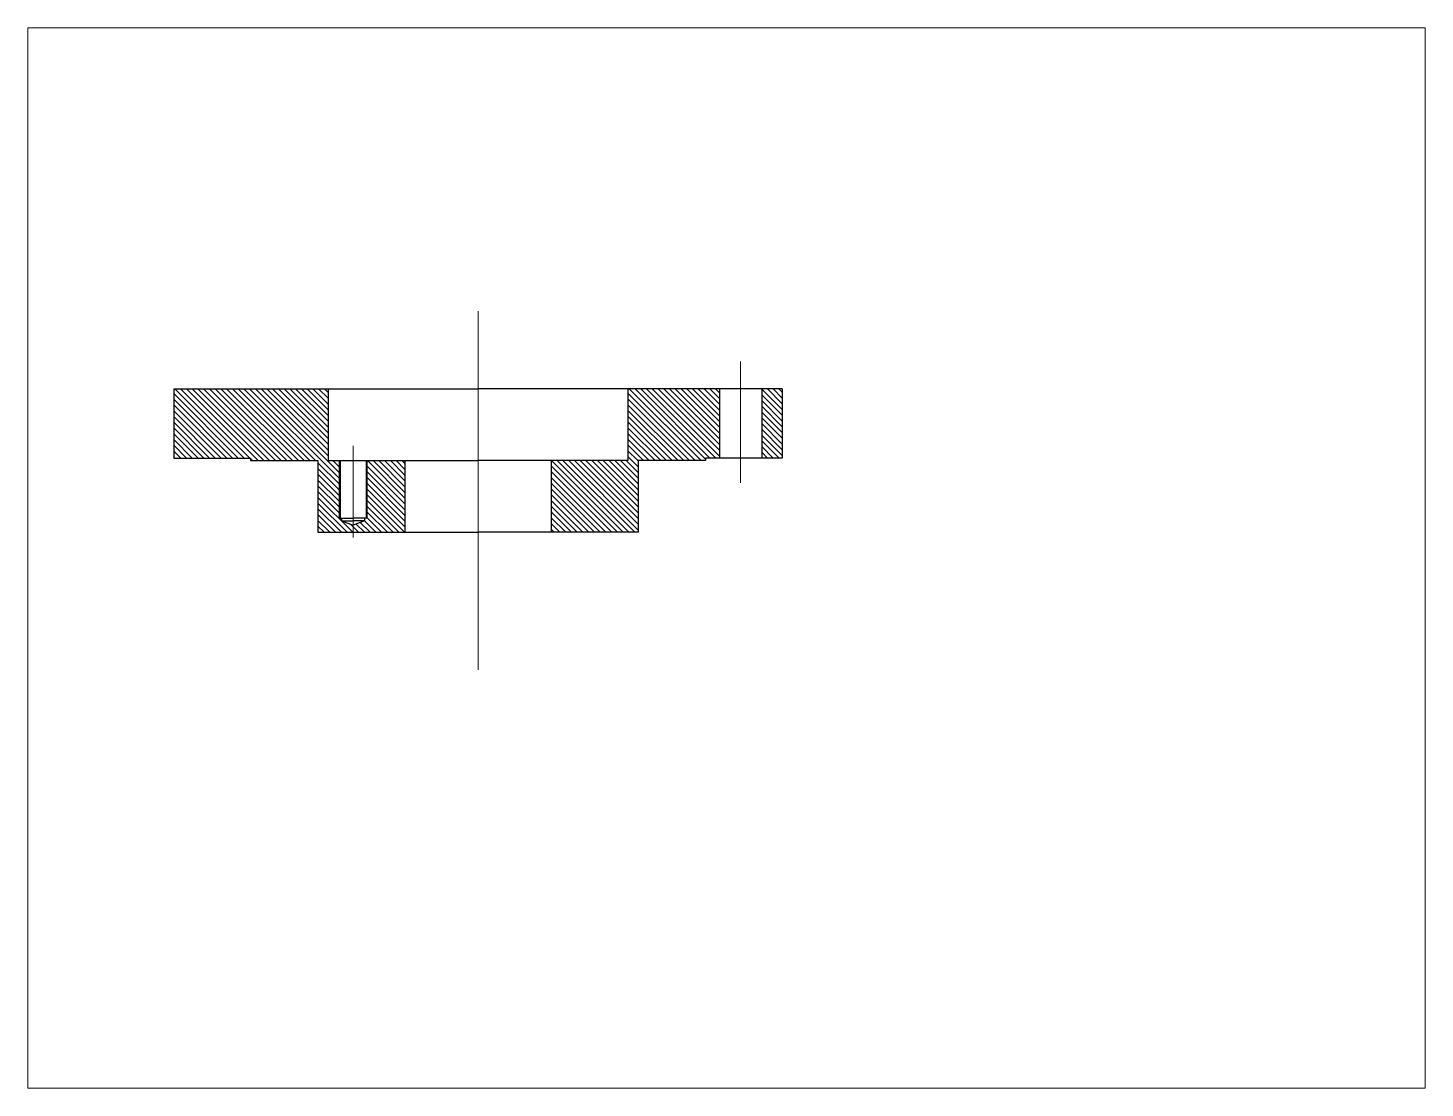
# Paper-space layout '배치2' of a CAD drawing. Header units: millimetres. Extents: x 26 to 231, y 20 to 176.
# The model-space entities are those that its viewports show. They can reach past a viewport. Long polylines and large blocks are cut down to what shows.
import ezdxf

# ---------------------------------------------------------------- set-up
doc = ezdxf.new("R2010")
doc.units = ezdxf.units.MM
doc.linetypes.add('JIS_08_11', pattern=[12.8, 11, -0.6, 0.6, -0.6])
for name, color, linetype, lineweight in [('ACR_Dim', 7, 'Continuous', 13), ('UPFlange BODY inner', 7, 'Continuous', 13), ('UPFlange BODY OUTER', 7, 'Continuous', 30), ('UPFlange Center', 7, 'JIS_08_11', 13), ('UPFlange Hatch', 7, 'Continuous', 13)]:
    doc.layers.add(name, color=color, linetype=linetype, lineweight=lineweight)

msp = doc.modelspace()

# ---------------------------------------------------------------- hatches: boundary and pattern name
at = {"layer": 'UPFlange Hatch'}
h = msp.add_hatch(dxfattribs=at)
h.set_pattern_fill('ANSI31', color=256, angle=-90)
h.set_pattern_definition([(315, (1093.7877, 258.7362), (2.245064, 2.245064), [])])
h.paths.add_polyline_path([(131.7, -12.2), (131.7, -68.2), (159.2, -68.2), (159.2, -62.7), (150.2, -59.2), (150.2, -57.2), (148.2, -57.2), (148.2, -12.2), (139.7, -12.2), (139.7, 43.8), (19.2, 43.8), (19.2, -10.2), (79.2, -10.2), (79.2, -12.2)])
h.paths.add_polyline_path([(199.7, -68.2), (199.7, -12.2), (170.2, -12.2), (170.2, -57.2), (168.2, -57.2), (168.2, -59.2), (159.2, -62.7), (159.2, -68.2)])
h.paths.add_polyline_path([(381.7, -68.2), (381.7, -12.2), (434.2, -12.2), (434.2, -10.2), (445.2, -10.2), (445.2, 43.8), (373.7, 43.8), (373.7, -12.2), (313.7, -12.2), (313.7, -68.2)])
h.paths.add_polyline_path([(494.2, -10.2), (494.2, 43.8), (478.2, 43.8), (478.2, -10.2)])

# ---------------------------------------------------------------- linework, layer by layer
at = {"layer": 'UPFlange BODY inner'}
for p, q in [((148.2, -12.2), (148.2, -57.2)), ((170.2, -12.2), (170.2, -57.2))]:
    msp.add_line(p, q, dxfattribs=at)
at = {"layer": 'UPFlange BODY OUTER'}
for p, q in [((19.2, 43.8), (19.2, -10.2)), ((19.2, 43.8), (256.7, 43.8)), ((139.7, 43.8), (139.7, -12.2)), ((494.2, 43.8), (256.7, 43.8)), ((373.7, 43.8), (373.7, -12.2)), ((445.2, 43.8), (445.2, -10.2)), ((478.2, 43.8), (478.2, -10.2)), ((494.2, 43.8), (494.2, -10.2)), ((19.2, -10.2), (79.2, -10.2)), ((79.2, -10.2), (79.2, -12.2)), ((494.2, -10.2), (434.2, -10.2)), ((434.2, -10.2), (434.2, -12.2)), ((79.2, -12.2), (131.7, -12.2)), ((131.7, -12.2), (131.7, -68.2)), ((139.7, -12.2), (256.7, -12.2)), ((149.2, -12.2), (149.2, -57.2)), ((169.3, -12.2), (169.3, -57.2)), ((199.7, -12.2), (199.7, -68.2)), ((373.7, -12.2), (256.7, -12.2)), ((313.7, -12.2), (313.7, -68.2)), ((434.2, -12.2), (381.7, -12.2)), ((381.7, -12.2), (381.7, -68.2)), ((148.2, -57.2), (159.2, -57.2)), ((150.2, -57.2), (150.2, -59.2)), ((150.2, -59.2), (159.2, -62.7)), ((150.2, -59.2), (159.2, -59.2)), ((170.2, -57.2), (159.2, -57.2)), ((168.2, -59.2), (159.2, -62.7)), ((168.2, -59.2), (159.2, -59.2)), ((168.2, -57.2), (168.2, -59.2)), ((131.7, -68.2), (256.7, -68.2)), ((381.7, -68.2), (256.7, -68.2))]:
    msp.add_line(p, q, dxfattribs=at)
at = {"layer": 'UPFlange Center'}
for p, q in [((256.7, 104.4), (256.7, -175.5)), ((461.7, 65), (461.7, -29.6)), ((159.2, -0.8), (159.2, -72.3))]:
    msp.add_line(p, q, dxfattribs=at)

psp = doc.layouts.new('배치2')

# ---------------------------------------------------------------- viewports
at = {"layer": 'ACR_Dim'}
psp.add_viewport(center=(128.5, 97.5), size=(205.6, 156), view_center_point=(450.65, -88.24), view_height=827.4162, dxfattribs=at)

doc.saveas('drawing.dxf')
